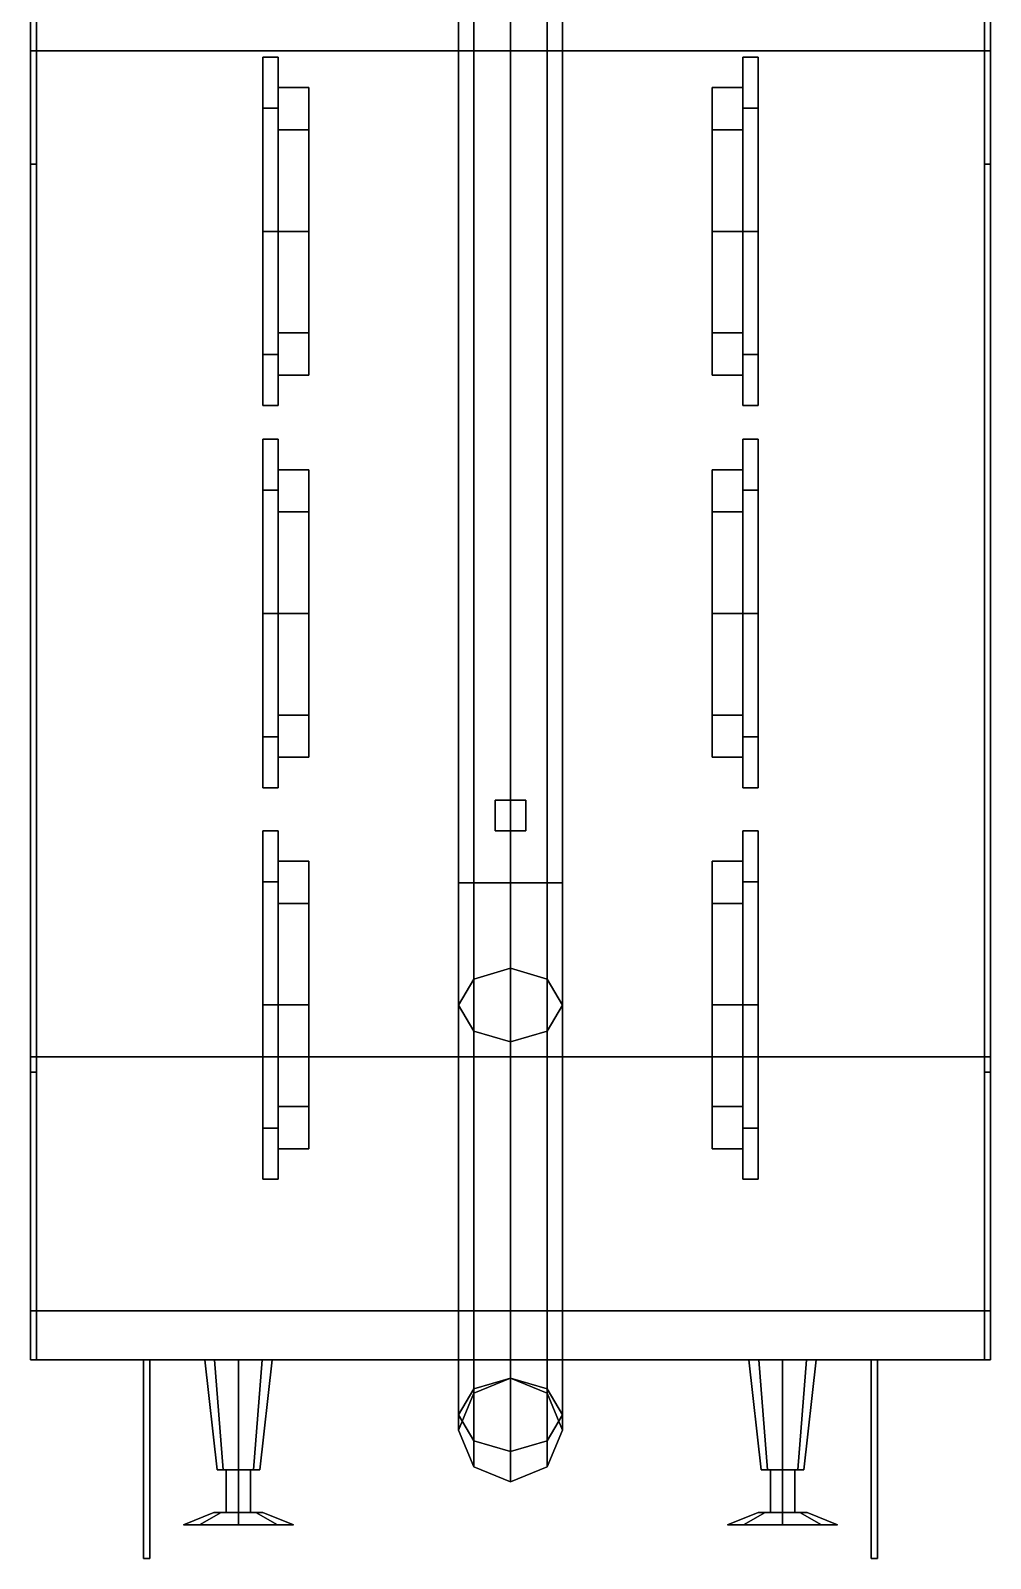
# Model space of a CAD drawing. Extents: x -1.8 to 1.8, y -7.4 to 7.5.
# Drawn here: x -1.57 to 1.57, y -7.38 to -2.383 of the extents above; entities that cross this region are included whole.
import ezdxf

# ---------------------------------------------------------------- set-up
doc = ezdxf.new("R2010")
doc.units = 0
doc.layers.get('0').update_dxf_attribs({"linetype": 'CONTINUOUS'})
doc.layers.add('BUFFER', color=1, linetype='CONTINUOUS')
doc.layers.add('WHEELS', color=2, linetype='CONTINUOUS')

msp = doc.modelspace()

# ---------------------------------------------------------------- linework, layer by layer
for points in [[(-1.57, 6.78, 0.86), (-1.57, -2.45, 0.86), (-1.57, -2.45, 1.08), (-1.57, 6.78, 1.08)], [(1.57, -2.45, 1.08), (1.57, -2.45, 0.86), (1.57, 6.78, 0.86), (1.57, 6.78, 1.08)], [(-0.1202, -5.17, 3.4698), (-0.17, -5.17, 3.59), (-0.17, 6.57, 3.59), (-0.1202, 6.57, 3.4698)], [(-0.17, -5.17, 3.59), (-0.1202, -5.17, 3.7102), (-0.1202, 6.57, 3.7102), (-0.17, 6.57, 3.59)], [(0, -5.17, 3.42), (-0.1202, -5.17, 3.4698), (-0.1202, 6.57, 3.4698), (0, 6.57, 3.42)], [(-0.1202, -5.17, 3.7102), (0, -5.17, 3.76), (0, 6.57, 3.76), (-0.1202, 6.57, 3.7102)], [(0.1202, -5.17, 3.4698), (0, -5.17, 3.42), (0, 6.57, 3.42), (0.1202, 6.57, 3.4698)], [(0, -5.17, 3.76), (0.1202, -5.17, 3.7102), (0.1202, 6.57, 3.7102), (0, 6.57, 3.76)], [(0.17, -5.17, 3.59), (0.1202, -5.17, 3.4698), (0.1202, 6.57, 3.4698), (0.17, 6.57, 3.59)], [(0.1202, -5.17, 3.7102), (0.17, -5.17, 3.59), (0.17, 6.57, 3.59), (0.1202, 6.57, 3.7102)], [(-1.55, 4.37, -0.08), (-1.55, -2.45, -0.08), (-1.57, -2.45, -0.08), (-1.57, 4.37, -0.08)], [(-1.57, 4.37, -0.08), (-1.57, -2.45, -0.08), (-1.57, -2.45, 0.86), (-1.57, 4.37, 0.86)], [(-1.55, -2.45, 0.86), (-1.55, -2.45, -0.08), (-1.55, 4.37, -0.08), (-1.55, 4.37, 0.86)], [(1.55, 4.37, -0.08), (1.55, -2.45, -0.08), (1.55, -2.45, 0.86), (1.55, 4.37, 0.86)], [(1.57, 4.37, -0.08), (1.57, -2.45, -0.08), (1.55, -2.45, -0.08), (1.55, 4.37, -0.08)], [(1.57, -2.45, 0.86), (1.57, -2.45, -0.08), (1.57, 4.37, -0.08), (1.57, 4.37, 0.86)], [(-1.57, 0.16, 1.08), (-1.57, -2.45, 1.08), (-1.57, -2.45, 3.06), (-1.57, 0.16, 3.06)], [(1.57, -2.45, 3.06), (1.57, -2.45, 1.08), (1.57, 0.16, 1.08), (1.57, 0.16, 3.06)], [(-1.57, -2.35, 3.06), (-1.57, -2.45, 3.06), (1.57, -2.45, 3.06), (1.57, -2.35, 3.06)], [(-1.57, -2.45, 0.89), (-1.57, -6.73, 0.89), (1.57, -6.73, 0.89), (1.57, -2.45, 0.89)], [(-1.57, -2.45, 0.67), (-1.57, -6.73, 0.67), (-1.57, -6.73, 0.89), (-1.57, -2.45, 0.89)], [(-1.57, -2.45, 2.99), (-1.57, -5.74, 2.99), (1.57, -5.74, 2.99), (1.57, -2.45, 2.99)], [(-1.57, -2.45, 0.89), (-1.57, -5.74, 0.89), (-1.57, -5.74, 2.99), (-1.57, -2.45, 2.99)], [(1.57, -2.45, 0.89), (1.57, -5.74, 0.89), (-1.57, -5.74, 0.89), (-1.57, -2.45, 0.89)], [(-1.57, -2.45, 0.86), (-1.57, -2.45, -0.08), (-1.55, -2.45, -0.08), (-1.55, -2.45, 0.86)], [(-1.57, -2.45, 3.06), (-1.57, -2.45, 2.99), (1.57, -2.45, 2.99), (1.57, -2.45, 3.06)], [(-1.55, -2.45, 0.67), (-1.55, -2.82, 0.04), (-1.57, -2.82, 0.04), (-1.57, -2.45, 0.67)], [(-1.57, -2.82, 0.04), (-1.57, -5.79, 0.04), (-1.57, -6.73, 0.67), (-1.57, -2.45, 0.67)], [(-1.55, -6.73, 0.67), (-1.55, -5.79, 0.04), (-1.55, -2.82, 0.04), (-1.55, -2.45, 0.67)], [(1.57, -2.45, 0.67), (1.57, -2.82, 0.04), (1.55, -2.82, 0.04), (1.55, -2.45, 0.67)], [(1.55, -2.82, 0.04), (1.55, -5.79, 0.04), (1.55, -6.73, 0.67), (1.55, -2.45, 0.67)], [(1.55, -2.45, 0.86), (1.55, -2.45, -0.08), (1.57, -2.45, -0.08), (1.57, -2.45, 0.86)], [(1.57, -6.73, 0.89), (1.57, -6.73, 0.67), (1.57, -2.45, 0.67), (1.57, -2.45, 0.89)], [(1.57, -5.74, 2.99), (1.57, -5.74, 0.89), (1.57, -2.45, 0.89), (1.57, -2.45, 2.99)], [(1.57, -6.73, 0.67), (1.57, -5.79, 0.04), (1.57, -2.82, 0.04), (1.57, -2.45, 0.67)], [(-1.55, -2.82, 0.04), (-1.55, -5.79, 0.04), (-1.57, -5.79, 0.04), (-1.57, -2.82, 0.04)], [(1.57, -2.82, 0.04), (1.57, -5.79, 0.04), (1.55, -5.79, 0.04), (1.55, -2.82, 0.04)], [(0.05, -4.9, 3.45), (0.05, -4.9, 2.99), (-0.05, -4.9, 2.99), (-0.05, -4.9, 3.45)], [(-0.05, -4.9, 2.99), (-0.05, -5, 2.99), (-0.05, -5, 3.45), (-0.05, -4.9, 3.45)], [(0.05, -5, 3.45), (0.05, -5, 2.99), (0.05, -4.9, 2.99), (0.05, -4.9, 3.45)], [(-0.05, -5, 3.45), (-0.05, -5, 2.99), (0.05, -5, 2.99), (0.05, -5, 3.45)], [(-0.1202, -5.4852, 3.3152), (-0.17, -5.5702, 3.4002), (-0.17, -5.17, 3.59), (-0.1202, -5.17, 3.4698)], [(-0.17, -5.5702, 3.4002), (-0.1202, -5.6552, 3.4852), (-0.1202, -5.17, 3.7102), (-0.17, -5.17, 3.59)], [(0, -5.45, 3.28), (-0.1202, -5.4852, 3.3152), (-0.1202, -5.17, 3.4698), (0, -5.17, 3.42)], [(-0.1202, -5.6552, 3.4852), (0, -5.6904, 3.5204), (0, -5.17, 3.76), (-0.1202, -5.17, 3.7102)], [(0.1202, -5.4852, 3.3152), (0, -5.45, 3.28), (0, -5.17, 3.42), (0.1202, -5.17, 3.4698)], [(0, -5.6904, 3.5204), (0.1202, -5.6552, 3.4852), (0.1202, -5.17, 3.7102), (0, -5.17, 3.76)], [(0.17, -5.5702, 3.4002), (0.1202, -5.4852, 3.3152), (0.1202, -5.17, 3.4698), (0.17, -5.17, 3.59)], [(0.1202, -5.6552, 3.4852), (0.17, -5.5702, 3.4002), (0.17, -5.17, 3.59), (0.1202, -5.17, 3.7102)], [(-0.1202, -6.8252, 1.8552), (-0.17, -6.9102, 1.9402), (-0.17, -5.5702, 3.4002), (-0.1202, -5.4852, 3.3152)], [(0, -6.79, 1.82), (-0.1202, -6.8252, 1.8552), (-0.1202, -5.4852, 3.3152), (0, -5.45, 3.28)], [(0.1202, -6.8252, 1.8552), (0, -6.79, 1.82), (0, -5.45, 3.28), (0.1202, -5.4852, 3.3152)], [(0.17, -6.9102, 1.9402), (0.1202, -6.8252, 1.8552), (0.1202, -5.4852, 3.3152), (0.17, -5.5702, 3.4002)], [(-0.17, -6.9102, 1.9402), (-0.1202, -6.9952, 2.0252), (-0.1202, -5.6552, 3.4852), (-0.17, -5.5702, 3.4002)], [(0.1202, -6.9952, 2.0252), (0.17, -6.9102, 1.9402), (0.17, -5.5702, 3.4002), (0.1202, -5.6552, 3.4852)], [(-0.1202, -6.9952, 2.0252), (0, -7.0304, 2.0604), (0, -5.6904, 3.5204), (-0.1202, -5.6552, 3.4852)], [(0, -7.0304, 2.0604), (0.1202, -6.9952, 2.0252), (0.1202, -5.6552, 3.4852), (0, -5.6904, 3.5204)], [(-1.57, -5.74, 2.99), (-1.57, -5.74, 2.01), (1.57, -5.74, 2.01), (1.57, -5.74, 2.99)], [(-1.57, -5.74, 2.01), (-1.57, -6.57, 2.01), (1.57, -6.57, 2.01), (1.57, -5.74, 2.01)], [(-1.57, -5.74, 0.89), (-1.57, -6.57, 0.89), (-1.57, -6.57, 2.01), (-1.57, -5.74, 2.01)], [(1.57, -5.74, 0.89), (1.57, -6.57, 0.89), (-1.57, -6.57, 0.89), (-1.57, -5.74, 0.89)], [(1.57, -6.57, 2.01), (1.57, -6.57, 0.89), (1.57, -5.74, 0.89), (1.57, -5.74, 2.01)], [(-1.57, -6.73, 0.67), (-1.57, -5.79, 0.04), (-1.55, -5.79, 0.04), (-1.55, -6.73, 0.67)], [(1.55, -6.73, 0.67), (1.55, -5.79, 0.04), (1.57, -5.79, 0.04), (1.57, -6.73, 0.67)], [(-1.57, -6.57, 2.01), (-1.57, -6.57, 0.89), (1.57, -6.57, 0.89), (1.57, -6.57, 2.01)], [(-1.57, -6.73, 0.89), (-1.57, -6.73, 0.67), (1.57, -6.73, 0.67), (1.57, -6.73, 0.89)], [(-1.2, -6.73, 0.92), (-1.2, -7.38, 0.92), (-1.18, -7.38, 0.92), (-1.18, -6.73, 0.92)], [(-1.18, -6.73, -0.09), (-1.18, -7.38, -0.09), (-1.2, -7.38, -0.09), (-1.2, -6.73, -0.09)], [(-1.18, -6.73, 0.92), (-1.18, -6.73, -0.09), (-1.2, -6.73, -0.09), (-1.2, -6.73, 0.92)], [(-1.2, -6.73, -0.09), (-1.2, -7.38, -0.09), (-1.2, -7.38, 0.92), (-1.2, -6.73, 0.92)], [(-1.18, -7.38, 0.92), (-1.18, -7.38, -0.09), (-1.18, -6.73, -0.09), (-1.18, -6.73, 0.92)], [(1.18, -6.73, -0.09), (1.18, -7.38, -0.09), (1.18, -7.38, 0.92), (1.18, -6.73, 0.92)], [(1.2, -6.73, 0.92), (1.2, -6.73, -0.09), (1.18, -6.73, -0.09), (1.18, -6.73, 0.92)], [(1.2, -6.73, -0.09), (1.2, -7.38, -0.09), (1.18, -7.38, -0.09), (1.18, -6.73, -0.09)], [(1.18, -6.73, 0.92), (1.18, -7.38, 0.92), (1.2, -7.38, 0.92), (1.2, -6.73, 0.92)], [(1.2, -7.38, 0.92), (1.2, -7.38, -0.09), (1.2, -6.73, -0.09), (1.2, -6.73, 0.92)], [(0, -6.79, 0.84), (-0.1202, -6.8398, 0.84), (-0.1202, -6.8398, 1.77), (0, -6.79, 1.77)], [(0, -6.79, 1.77), (-0.1202, -6.8398, 1.77), (-0.1202, -6.8252, 1.8552), (0, -6.79, 1.82)], [(0.1202, -6.8398, 0.84), (0, -6.79, 0.84), (0, -6.79, 1.77), (0.1202, -6.8398, 1.77)], [(0.1202, -6.8398, 1.77), (0, -6.79, 1.77), (0, -6.79, 1.82), (0.1202, -6.8252, 1.8552)], [(-0.1202, -6.8398, 1.77), (-0.17, -6.96, 1.77), (-0.17, -6.9102, 1.9402), (-0.1202, -6.8252, 1.8552)], [(-0.1202, -6.8398, 0.84), (-0.17, -6.96, 0.84), (-0.17, -6.96, 1.77), (-0.1202, -6.8398, 1.77)], [(0.17, -6.96, 1.77), (0.1202, -6.8398, 1.77), (0.1202, -6.8252, 1.8552), (0.17, -6.9102, 1.9402)], [(0.17, -6.96, 0.84), (0.1202, -6.8398, 0.84), (0.1202, -6.8398, 1.77), (0.17, -6.96, 1.77)], [(-0.17, -6.96, 1.77), (-0.1202, -7.0802, 1.77), (-0.1202, -6.9952, 2.0252), (-0.17, -6.9102, 1.9402)], [(0.1202, -7.0802, 1.77), (0.17, -6.96, 1.77), (0.17, -6.9102, 1.9402), (0.1202, -6.9952, 2.0252)], [(-0.17, -6.96, 0.84), (-0.1202, -7.0802, 0.84), (-0.1202, -7.0802, 1.77), (-0.17, -6.96, 1.77)], [(-0.1202, -7.0802, 1.77), (0, -7.13, 1.77), (0, -7.0304, 2.0604), (-0.1202, -6.9952, 2.0252)], [(0, -7.13, 1.77), (0.1202, -7.0802, 1.77), (0.1202, -6.9952, 2.0252), (0, -7.0304, 2.0604)], [(0.1202, -7.0802, 0.84), (0.17, -6.96, 0.84), (0.17, -6.96, 1.77), (0.1202, -7.0802, 1.77)], [(-0.1202, -7.0802, 0.84), (0, -7.13, 0.84), (0, -7.13, 1.77), (-0.1202, -7.0802, 1.77)], [(0, -7.13, 0.84), (0.1202, -7.0802, 0.84), (0.1202, -7.0802, 1.77), (0, -7.13, 1.77)], [(-1.2, -7.38, 0.92), (-1.2, -7.38, -0.09), (-1.18, -7.38, -0.09), (-1.18, -7.38, 0.92)], [(1.18, -7.38, 0.92), (1.18, -7.38, -0.09), (1.2, -7.38, -0.09), (1.2, -7.38, 0.92)]]:
    msp.add_3dface(points)
at = {"layer": 'BUFFER'}
for points in [[(-1, -6.73, 0.78), (-0.9678, -6.73, 0.7022), (-0.9395, -7.09, 0.7305), (-0.96, -7.09, 0.78)], [(-0.9678, -6.73, 0.8578), (-1, -6.73, 0.78), (-0.96, -7.09, 0.78), (-0.9395, -7.09, 0.8295)], [(-0.9678, -6.73, 0.7022), (-0.89, -6.73, 0.67), (-0.89, -7.09, 0.71), (-0.9395, -7.09, 0.7305)], [(-0.89, -6.73, 0.89), (-0.9678, -6.73, 0.8578), (-0.9395, -7.09, 0.8295), (-0.89, -7.09, 0.85)], [(-0.89, -6.73, 0.67), (-0.8122, -6.73, 0.7022), (-0.8405, -7.09, 0.7305), (-0.89, -7.09, 0.71)], [(-0.8122, -6.73, 0.8578), (-0.89, -6.73, 0.89), (-0.89, -7.09, 0.85), (-0.8405, -7.09, 0.8295)], [(-0.8122, -6.73, 0.7022), (-0.78, -6.73, 0.78), (-0.82, -7.09, 0.78), (-0.8405, -7.09, 0.7305)], [(-0.78, -6.73, 0.78), (-0.8122, -6.73, 0.8578), (-0.8405, -7.09, 0.8295), (-0.82, -7.09, 0.78)], [(0.78, -6.73, 0.78), (0.8122, -6.73, 0.7022), (0.8405, -7.09, 0.7305), (0.82, -7.09, 0.78)], [(0.8122, -6.73, 0.8578), (0.78, -6.73, 0.78), (0.82, -7.09, 0.78), (0.8405, -7.09, 0.8295)], [(0.8122, -6.73, 0.7022), (0.89, -6.73, 0.67), (0.89, -7.09, 0.71), (0.8405, -7.09, 0.7305)], [(0.89, -6.73, 0.89), (0.8122, -6.73, 0.8578), (0.8405, -7.09, 0.8295), (0.89, -7.09, 0.85)], [(0.89, -6.73, 0.67), (0.9678, -6.73, 0.7022), (0.9395, -7.09, 0.7305), (0.89, -7.09, 0.71)], [(0.9678, -6.73, 0.8578), (0.89, -6.73, 0.89), (0.89, -7.09, 0.85), (0.9395, -7.09, 0.8295)], [(0.9678, -6.73, 0.7022), (1, -6.73, 0.78), (0.96, -7.09, 0.78), (0.9395, -7.09, 0.7305)], [(1, -6.73, 0.78), (0.9678, -6.73, 0.8578), (0.9395, -7.09, 0.8295), (0.96, -7.09, 0.78)], [(-0.89, -7.09, 0.71), (-0.9395, -7.09, 0.8295), (-0.96, -7.09, 0.78), (-0.9395, -7.09, 0.7305)], [(-0.8405, -7.09, 0.7305), (-0.89, -7.09, 0.85), (-0.9395, -7.09, 0.8295), (-0.89, -7.09, 0.71)], [(-0.93, -7.23, 0.78), (-0.89, -7.23, 0.82), (-0.89, -7.09, 0.82), (-0.93, -7.09, 0.78)], [(-0.89, -7.23, 0.74), (-0.93, -7.23, 0.78), (-0.93, -7.09, 0.78), (-0.89, -7.09, 0.74)], [(-0.89, -7.23, 0.82), (-0.85, -7.23, 0.78), (-0.85, -7.09, 0.78), (-0.89, -7.09, 0.82)], [(-0.85, -7.23, 0.78), (-0.89, -7.23, 0.74), (-0.89, -7.09, 0.74), (-0.85, -7.09, 0.78)], [(-0.82, -7.09, 0.78), (-0.8405, -7.09, 0.8295), (-0.89, -7.09, 0.85), (-0.8405, -7.09, 0.7305)], [(0.89, -7.09, 0.71), (0.8405, -7.09, 0.8295), (0.82, -7.09, 0.78), (0.8405, -7.09, 0.7305)], [(0.9395, -7.09, 0.7305), (0.89, -7.09, 0.85), (0.8405, -7.09, 0.8295), (0.89, -7.09, 0.71)], [(0.89, -7.23, 0.74), (0.85, -7.23, 0.78), (0.85, -7.09, 0.78), (0.89, -7.09, 0.74)], [(0.85, -7.23, 0.78), (0.89, -7.23, 0.82), (0.89, -7.09, 0.82), (0.85, -7.09, 0.78)], [(0.96, -7.09, 0.78), (0.9395, -7.09, 0.8295), (0.89, -7.09, 0.85), (0.9395, -7.09, 0.7305)], [(0.93, -7.23, 0.78), (0.89, -7.23, 0.74), (0.89, -7.09, 0.74), (0.93, -7.09, 0.78)], [(0.89, -7.23, 0.82), (0.93, -7.23, 0.78), (0.93, -7.09, 0.78), (0.89, -7.09, 0.82)], [(-0.9466, -7.23, 0.8366), (-0.97, -7.23, 0.78), (-1.07, -7.27, 0.78), (-1.0173, -7.27, 0.9073)], [(-0.97, -7.23, 0.78), (-0.9466, -7.23, 0.7234), (-1.0173, -7.27, 0.6527), (-1.07, -7.27, 0.78)], [(-0.89, -7.23, 0.86), (-0.9466, -7.23, 0.8366), (-1.0173, -7.27, 0.9073), (-0.89, -7.27, 0.96)], [(-0.9466, -7.23, 0.7234), (-0.89, -7.23, 0.7), (-0.89, -7.27, 0.6), (-1.0173, -7.27, 0.6527)], [(-0.97, -7.23, 0.78), (-0.9466, -7.23, 0.8366), (-0.89, -7.23, 0.86), (-0.9466, -7.23, 0.7234)], [(-0.9466, -7.23, 0.7234), (-0.89, -7.23, 0.86), (-0.8334, -7.23, 0.8366), (-0.89, -7.23, 0.7)], [(-0.8334, -7.23, 0.8366), (-0.89, -7.23, 0.86), (-0.89, -7.27, 0.96), (-0.7627, -7.27, 0.9073)], [(-0.89, -7.23, 0.7), (-0.8334, -7.23, 0.7234), (-0.7627, -7.27, 0.6527), (-0.89, -7.27, 0.6)], [(-0.89, -7.23, 0.7), (-0.8334, -7.23, 0.8366), (-0.81, -7.23, 0.78), (-0.8334, -7.23, 0.7234)], [(-0.81, -7.23, 0.78), (-0.8334, -7.23, 0.8366), (-0.7627, -7.27, 0.9073), (-0.71, -7.27, 0.78)], [(-0.8334, -7.23, 0.7234), (-0.81, -7.23, 0.78), (-0.71, -7.27, 0.78), (-0.7627, -7.27, 0.6527)], [(0.8334, -7.23, 0.8366), (0.81, -7.23, 0.78), (0.71, -7.27, 0.78), (0.7627, -7.27, 0.9073)], [(0.81, -7.23, 0.78), (0.8334, -7.23, 0.7234), (0.7627, -7.27, 0.6527), (0.71, -7.27, 0.78)], [(0.89, -7.23, 0.86), (0.8334, -7.23, 0.8366), (0.7627, -7.27, 0.9073), (0.89, -7.27, 0.96)], [(0.8334, -7.23, 0.7234), (0.89, -7.23, 0.7), (0.89, -7.27, 0.6), (0.7627, -7.27, 0.6527)], [(0.81, -7.23, 0.78), (0.8334, -7.23, 0.8366), (0.89, -7.23, 0.86), (0.8334, -7.23, 0.7234)], [(0.8334, -7.23, 0.7234), (0.89, -7.23, 0.86), (0.9466, -7.23, 0.8366), (0.89, -7.23, 0.7)], [(0.9466, -7.23, 0.8366), (0.89, -7.23, 0.86), (0.89, -7.27, 0.96), (1.0173, -7.27, 0.9073)], [(0.89, -7.23, 0.7), (0.9466, -7.23, 0.7234), (1.0173, -7.27, 0.6527), (0.89, -7.27, 0.6)], [(0.89, -7.23, 0.7), (0.9466, -7.23, 0.8366), (0.97, -7.23, 0.78), (0.9466, -7.23, 0.7234)], [(0.97, -7.23, 0.78), (0.9466, -7.23, 0.8366), (1.0173, -7.27, 0.9073), (1.07, -7.27, 0.78)], [(0.9466, -7.23, 0.7234), (0.97, -7.23, 0.78), (1.07, -7.27, 0.78), (1.0173, -7.27, 0.6527)], [(-1.0173, -7.27, 0.9073), (-1.07, -7.27, 0.78), (-1.0173, -7.27, 0.6527), (-0.89, -7.27, 0.96)], [(-0.89, -7.27, 0.96), (-1.0173, -7.27, 0.6527), (-0.89, -7.27, 0.6), (-0.7627, -7.27, 0.9073)], [(-0.7627, -7.27, 0.9073), (-0.89, -7.27, 0.6), (-0.7627, -7.27, 0.6527), (-0.71, -7.27, 0.78)], [(0.7627, -7.27, 0.9073), (0.71, -7.27, 0.78), (0.7627, -7.27, 0.6527), (0.89, -7.27, 0.96)], [(0.89, -7.27, 0.96), (0.7627, -7.27, 0.6527), (0.89, -7.27, 0.6), (1.0173, -7.27, 0.9073)], [(1.0173, -7.27, 0.9073), (0.89, -7.27, 0.6), (1.0173, -7.27, 0.6527), (1.07, -7.27, 0.78)]]:
    msp.add_3dface(points, dxfattribs=at)
at = {"layer": 'WHEELS'}
for points in [[(-0.81, -3.4431, -0.1831), (-0.81, -2.47, 0.22), (-0.81, -2.6369, -0.1831), (-0.81, -3.04, -0.35)], [(-0.81, -3.61, 0.22), (-0.81, -2.6369, 0.6231), (-0.81, -2.47, 0.22), (-0.81, -3.4431, -0.1831)], [(-0.76, -2.47, 0.22), (-0.76, -2.6369, -0.1831), (-0.81, -2.6369, -0.1831), (-0.81, -2.47, 0.22)], [(-0.76, -2.6369, 0.6231), (-0.76, -2.47, 0.22), (-0.81, -2.47, 0.22), (-0.81, -2.6369, 0.6231)], [(-0.76, -2.7077, 0.5523), (-0.76, -2.57, 0.22), (-0.76, -2.47, 0.22), (-0.76, -2.6369, 0.6231)], [(-0.76, -2.57, 0.22), (-0.76, -2.7077, -0.1123), (-0.76, -2.6369, -0.1831), (-0.76, -2.47, 0.22)], [(0.76, -2.57, 0.22), (0.76, -2.7077, 0.5523), (0.76, -2.6369, 0.6231), (0.76, -2.47, 0.22)], [(0.76, -2.7077, -0.1123), (0.76, -2.57, 0.22), (0.76, -2.47, 0.22), (0.76, -2.6369, -0.1831)], [(0.76, -2.6369, -0.1831), (0.76, -2.47, 0.22), (0.81, -2.47, 0.22), (0.81, -2.6369, -0.1831)], [(0.76, -2.47, 0.22), (0.76, -2.6369, 0.6231), (0.81, -2.6369, 0.6231), (0.81, -2.47, 0.22)], [(0.81, -2.6369, 0.6231), (0.81, -3.04, 0.79), (0.81, -3.4431, 0.6231), (0.81, -2.47, 0.22)], [(0.81, -2.47, 0.22), (0.81, -3.4431, 0.6231), (0.81, -3.61, 0.22), (0.81, -2.6369, -0.1831)], [(-0.66, -2.7077, 0.5523), (-0.66, -2.57, 0.22), (-0.76, -2.57, 0.22), (-0.76, -2.7077, 0.5523)], [(-0.66, -2.57, 0.22), (-0.66, -2.7077, -0.1123), (-0.76, -2.7077, -0.1123), (-0.76, -2.57, 0.22)], [(-0.66, -2.7077, 0.5523), (-0.66, -3.51, 0.22), (-0.66, -3.3723, -0.1123), (-0.66, -2.57, 0.22)], [(-0.66, -2.57, 0.22), (-0.66, -3.3723, -0.1123), (-0.66, -3.04, -0.25), (-0.66, -2.7077, -0.1123)], [(0.66, -2.57, 0.22), (0.66, -2.7077, 0.5523), (0.76, -2.7077, 0.5523), (0.76, -2.57, 0.22)], [(0.66, -3.04, 0.69), (0.66, -2.7077, 0.5523), (0.66, -2.57, 0.22), (0.66, -3.3723, 0.5523)], [(0.66, -3.3723, 0.5523), (0.66, -2.57, 0.22), (0.66, -2.7077, -0.1123), (0.66, -3.51, 0.22)], [(0.66, -2.7077, -0.1123), (0.66, -2.57, 0.22), (0.76, -2.57, 0.22), (0.76, -2.7077, -0.1123)], [(-0.76, -2.6369, -0.1831), (-0.76, -3.04, -0.35), (-0.81, -3.04, -0.35), (-0.81, -2.6369, -0.1831)], [(-0.81, -3.4431, 0.6231), (-0.81, -3.04, 0.79), (-0.81, -2.6369, 0.6231), (-0.81, -3.61, 0.22)], [(-0.76, -3.04, 0.79), (-0.76, -2.6369, 0.6231), (-0.81, -2.6369, 0.6231), (-0.81, -3.04, 0.79)], [(-0.76, -2.7077, -0.1123), (-0.76, -3.04, -0.25), (-0.76, -3.04, -0.35), (-0.76, -2.6369, -0.1831)], [(-0.76, -3.04, 0.69), (-0.76, -2.7077, 0.5523), (-0.76, -2.6369, 0.6231), (-0.76, -3.04, 0.79)], [(0.76, -3.04, -0.25), (0.76, -2.7077, -0.1123), (0.76, -2.6369, -0.1831), (0.76, -3.04, -0.35)], [(0.76, -3.04, -0.35), (0.76, -2.6369, -0.1831), (0.81, -2.6369, -0.1831), (0.81, -3.04, -0.35)], [(0.76, -2.6369, 0.6231), (0.76, -3.04, 0.79), (0.81, -3.04, 0.79), (0.81, -2.6369, 0.6231)], [(0.76, -2.7077, 0.5523), (0.76, -3.04, 0.69), (0.76, -3.04, 0.79), (0.76, -2.6369, 0.6231)], [(0.81, -2.6369, -0.1831), (0.81, -3.61, 0.22), (0.81, -3.4431, -0.1831), (0.81, -3.04, -0.35)], [(-0.66, -2.7077, -0.1123), (-0.66, -3.04, -0.25), (-0.76, -3.04, -0.25), (-0.76, -2.7077, -0.1123)], [(-0.66, -3.04, 0.69), (-0.66, -2.7077, 0.5523), (-0.76, -2.7077, 0.5523), (-0.76, -3.04, 0.69)], [(-0.66, -3.04, 0.69), (-0.66, -3.3723, 0.5523), (-0.66, -3.51, 0.22), (-0.66, -2.7077, 0.5523)], [(0.66, -3.51, 0.22), (0.66, -2.7077, -0.1123), (0.66, -3.04, -0.25), (0.66, -3.3723, -0.1123)], [(0.66, -3.04, -0.25), (0.66, -2.7077, -0.1123), (0.76, -2.7077, -0.1123), (0.76, -3.04, -0.25)], [(0.66, -2.7077, 0.5523), (0.66, -3.04, 0.69), (0.76, -3.04, 0.69), (0.76, -2.7077, 0.5523)], [(-0.76, -3.04, -0.35), (-0.76, -3.4431, -0.1831), (-0.81, -3.4431, -0.1831), (-0.81, -3.04, -0.35)], [(-0.76, -3.4431, 0.6231), (-0.76, -3.04, 0.79), (-0.81, -3.04, 0.79), (-0.81, -3.4431, 0.6231)], [(-0.76, -3.04, -0.25), (-0.76, -3.3723, -0.1123), (-0.76, -3.4431, -0.1831), (-0.76, -3.04, -0.35)], [(-0.66, -3.04, -0.25), (-0.66, -3.3723, -0.1123), (-0.76, -3.3723, -0.1123), (-0.76, -3.04, -0.25)], [(-0.66, -3.3723, 0.5523), (-0.66, -3.04, 0.69), (-0.76, -3.04, 0.69), (-0.76, -3.3723, 0.5523)], [(-0.76, -3.3723, 0.5523), (-0.76, -3.04, 0.69), (-0.76, -3.04, 0.79), (-0.76, -3.4431, 0.6231)], [(0.66, -3.3723, -0.1123), (0.66, -3.04, -0.25), (0.76, -3.04, -0.25), (0.76, -3.3723, -0.1123)], [(0.66, -3.04, 0.69), (0.66, -3.3723, 0.5523), (0.76, -3.3723, 0.5523), (0.76, -3.04, 0.69)], [(0.76, -3.3723, -0.1123), (0.76, -3.04, -0.25), (0.76, -3.04, -0.35), (0.76, -3.4431, -0.1831)], [(0.76, -3.4431, -0.1831), (0.76, -3.04, -0.35), (0.81, -3.04, -0.35), (0.81, -3.4431, -0.1831)], [(0.76, -3.04, 0.79), (0.76, -3.4431, 0.6231), (0.81, -3.4431, 0.6231), (0.81, -3.04, 0.79)], [(0.76, -3.04, 0.69), (0.76, -3.3723, 0.5523), (0.76, -3.4431, 0.6231), (0.76, -3.04, 0.79)], [(-0.66, -3.3723, -0.1123), (-0.66, -3.51, 0.22), (-0.76, -3.51, 0.22), (-0.76, -3.3723, -0.1123)], [(-0.76, -3.3723, -0.1123), (-0.76, -3.51, 0.22), (-0.76, -3.61, 0.22), (-0.76, -3.4431, -0.1831)], [(-0.66, -3.51, 0.22), (-0.66, -3.3723, 0.5523), (-0.76, -3.3723, 0.5523), (-0.76, -3.51, 0.22)], [(-0.76, -3.51, 0.22), (-0.76, -3.3723, 0.5523), (-0.76, -3.4431, 0.6231), (-0.76, -3.61, 0.22)], [(0.66, -3.51, 0.22), (0.66, -3.3723, -0.1123), (0.76, -3.3723, -0.1123), (0.76, -3.51, 0.22)], [(0.66, -3.3723, 0.5523), (0.66, -3.51, 0.22), (0.76, -3.51, 0.22), (0.76, -3.3723, 0.5523)], [(0.76, -3.51, 0.22), (0.76, -3.3723, -0.1123), (0.76, -3.4431, -0.1831), (0.76, -3.61, 0.22)], [(0.76, -3.3723, 0.5523), (0.76, -3.51, 0.22), (0.76, -3.61, 0.22), (0.76, -3.4431, 0.6231)], [(-0.76, -3.4431, -0.1831), (-0.76, -3.61, 0.22), (-0.81, -3.61, 0.22), (-0.81, -3.4431, -0.1831)], [(-0.76, -3.61, 0.22), (-0.76, -3.4431, 0.6231), (-0.81, -3.4431, 0.6231), (-0.81, -3.61, 0.22)], [(0.76, -3.61, 0.22), (0.76, -3.4431, -0.1831), (0.81, -3.4431, -0.1831), (0.81, -3.61, 0.22)], [(0.76, -3.4431, 0.6231), (0.76, -3.61, 0.22), (0.81, -3.61, 0.22), (0.81, -3.4431, 0.6231)], [(-0.81, -4.6931, -0.1831), (-0.81, -3.72, 0.22), (-0.81, -3.8869, -0.1831), (-0.81, -4.29, -0.35)], [(-0.76, -3.8869, 0.6231), (-0.76, -3.72, 0.22), (-0.81, -3.72, 0.22), (-0.81, -3.8869, 0.6231)], [(-0.76, -3.72, 0.22), (-0.76, -3.8869, -0.1831), (-0.81, -3.8869, -0.1831), (-0.81, -3.72, 0.22)], [(-0.81, -4.86, 0.22), (-0.81, -3.8869, 0.6231), (-0.81, -3.72, 0.22), (-0.81, -4.6931, -0.1831)], [(-0.76, -3.82, 0.22), (-0.76, -3.9577, -0.1123), (-0.76, -3.8869, -0.1831), (-0.76, -3.72, 0.22)], [(-0.76, -3.9577, 0.5523), (-0.76, -3.82, 0.22), (-0.76, -3.72, 0.22), (-0.76, -3.8869, 0.6231)], [(0.76, -3.72, 0.22), (0.76, -3.8869, 0.6231), (0.81, -3.8869, 0.6231), (0.81, -3.72, 0.22)], [(0.76, -3.8869, -0.1831), (0.76, -3.72, 0.22), (0.81, -3.72, 0.22), (0.81, -3.8869, -0.1831)], [(0.76, -3.9577, -0.1123), (0.76, -3.82, 0.22), (0.76, -3.72, 0.22), (0.76, -3.8869, -0.1831)], [(0.76, -3.82, 0.22), (0.76, -3.9577, 0.5523), (0.76, -3.8869, 0.6231), (0.76, -3.72, 0.22)], [(0.81, -3.72, 0.22), (0.81, -4.6931, 0.6231), (0.81, -4.86, 0.22), (0.81, -3.8869, -0.1831)], [(0.81, -3.8869, 0.6231), (0.81, -4.29, 0.79), (0.81, -4.6931, 0.6231), (0.81, -3.72, 0.22)], [(-0.66, -3.82, 0.22), (-0.66, -3.9577, -0.1123), (-0.76, -3.9577, -0.1123), (-0.76, -3.82, 0.22)], [(-0.66, -3.9577, 0.5523), (-0.66, -3.82, 0.22), (-0.76, -3.82, 0.22), (-0.76, -3.9577, 0.5523)], [(-0.66, -3.82, 0.22), (-0.66, -4.6223, -0.1123), (-0.66, -4.29, -0.25), (-0.66, -3.9577, -0.1123)], [(-0.66, -3.9577, 0.5523), (-0.66, -4.76, 0.22), (-0.66, -4.6223, -0.1123), (-0.66, -3.82, 0.22)], [(0.66, -3.9577, -0.1123), (0.66, -3.82, 0.22), (0.76, -3.82, 0.22), (0.76, -3.9577, -0.1123)], [(0.66, -4.6223, 0.5523), (0.66, -3.82, 0.22), (0.66, -3.9577, -0.1123), (0.66, -4.76, 0.22)], [(0.66, -4.29, 0.69), (0.66, -3.9577, 0.5523), (0.66, -3.82, 0.22), (0.66, -4.6223, 0.5523)], [(0.66, -3.82, 0.22), (0.66, -3.9577, 0.5523), (0.76, -3.9577, 0.5523), (0.76, -3.82, 0.22)], [(-0.76, -3.8869, -0.1831), (-0.76, -4.29, -0.35), (-0.81, -4.29, -0.35), (-0.81, -3.8869, -0.1831)], [(-0.76, -4.29, 0.79), (-0.76, -3.8869, 0.6231), (-0.81, -3.8869, 0.6231), (-0.81, -4.29, 0.79)], [(-0.81, -4.6931, 0.6231), (-0.81, -4.29, 0.79), (-0.81, -3.8869, 0.6231), (-0.81, -4.86, 0.22)], [(-0.76, -3.9577, -0.1123), (-0.76, -4.29, -0.25), (-0.76, -4.29, -0.35), (-0.76, -3.8869, -0.1831)], [(-0.76, -4.29, 0.69), (-0.76, -3.9577, 0.5523), (-0.76, -3.8869, 0.6231), (-0.76, -4.29, 0.79)], [(0.76, -4.29, -0.35), (0.76, -3.8869, -0.1831), (0.81, -3.8869, -0.1831), (0.81, -4.29, -0.35)], [(0.76, -4.29, -0.25), (0.76, -3.9577, -0.1123), (0.76, -3.8869, -0.1831), (0.76, -4.29, -0.35)], [(0.76, -3.9577, 0.5523), (0.76, -4.29, 0.69), (0.76, -4.29, 0.79), (0.76, -3.8869, 0.6231)], [(0.76, -3.8869, 0.6231), (0.76, -4.29, 0.79), (0.81, -4.29, 0.79), (0.81, -3.8869, 0.6231)], [(0.81, -3.8869, -0.1831), (0.81, -4.86, 0.22), (0.81, -4.6931, -0.1831), (0.81, -4.29, -0.35)], [(-0.66, -4.29, 0.69), (-0.66, -3.9577, 0.5523), (-0.76, -3.9577, 0.5523), (-0.76, -4.29, 0.69)], [(-0.66, -3.9577, -0.1123), (-0.66, -4.29, -0.25), (-0.76, -4.29, -0.25), (-0.76, -3.9577, -0.1123)], [(-0.66, -4.29, 0.69), (-0.66, -4.6223, 0.5523), (-0.66, -4.76, 0.22), (-0.66, -3.9577, 0.5523)], [(0.66, -3.9577, 0.5523), (0.66, -4.29, 0.69), (0.76, -4.29, 0.69), (0.76, -3.9577, 0.5523)], [(0.66, -4.29, -0.25), (0.66, -3.9577, -0.1123), (0.76, -3.9577, -0.1123), (0.76, -4.29, -0.25)], [(0.66, -4.76, 0.22), (0.66, -3.9577, -0.1123), (0.66, -4.29, -0.25), (0.66, -4.6223, -0.1123)], [(-0.76, -4.29, -0.35), (-0.76, -4.6931, -0.1831), (-0.81, -4.6931, -0.1831), (-0.81, -4.29, -0.35)], [(-0.76, -4.6931, 0.6231), (-0.76, -4.29, 0.79), (-0.81, -4.29, 0.79), (-0.81, -4.6931, 0.6231)], [(-0.76, -4.29, -0.25), (-0.76, -4.6223, -0.1123), (-0.76, -4.6931, -0.1831), (-0.76, -4.29, -0.35)], [(-0.76, -4.6223, 0.5523), (-0.76, -4.29, 0.69), (-0.76, -4.29, 0.79), (-0.76, -4.6931, 0.6231)], [(-0.66, -4.6223, 0.5523), (-0.66, -4.29, 0.69), (-0.76, -4.29, 0.69), (-0.76, -4.6223, 0.5523)], [(-0.66, -4.29, -0.25), (-0.66, -4.6223, -0.1123), (-0.76, -4.6223, -0.1123), (-0.76, -4.29, -0.25)], [(0.66, -4.29, 0.69), (0.66, -4.6223, 0.5523), (0.76, -4.6223, 0.5523), (0.76, -4.29, 0.69)], [(0.66, -4.6223, -0.1123), (0.66, -4.29, -0.25), (0.76, -4.29, -0.25), (0.76, -4.6223, -0.1123)], [(0.76, -4.6931, -0.1831), (0.76, -4.29, -0.35), (0.81, -4.29, -0.35), (0.81, -4.6931, -0.1831)], [(0.76, -4.6223, -0.1123), (0.76, -4.29, -0.25), (0.76, -4.29, -0.35), (0.76, -4.6931, -0.1831)], [(0.76, -4.29, 0.69), (0.76, -4.6223, 0.5523), (0.76, -4.6931, 0.6231), (0.76, -4.29, 0.79)], [(0.76, -4.29, 0.79), (0.76, -4.6931, 0.6231), (0.81, -4.6931, 0.6231), (0.81, -4.29, 0.79)], [(-0.76, -4.76, 0.22), (-0.76, -4.6223, 0.5523), (-0.76, -4.6931, 0.6231), (-0.76, -4.86, 0.22)], [(-0.66, -4.76, 0.22), (-0.66, -4.6223, 0.5523), (-0.76, -4.6223, 0.5523), (-0.76, -4.76, 0.22)], [(-0.76, -4.6223, -0.1123), (-0.76, -4.76, 0.22), (-0.76, -4.86, 0.22), (-0.76, -4.6931, -0.1831)], [(-0.66, -4.6223, -0.1123), (-0.66, -4.76, 0.22), (-0.76, -4.76, 0.22), (-0.76, -4.6223, -0.1123)], [(0.66, -4.6223, 0.5523), (0.66, -4.76, 0.22), (0.76, -4.76, 0.22), (0.76, -4.6223, 0.5523)], [(0.66, -4.76, 0.22), (0.66, -4.6223, -0.1123), (0.76, -4.6223, -0.1123), (0.76, -4.76, 0.22)], [(0.76, -4.6223, 0.5523), (0.76, -4.76, 0.22), (0.76, -4.86, 0.22), (0.76, -4.6931, 0.6231)], [(0.76, -4.76, 0.22), (0.76, -4.6223, -0.1123), (0.76, -4.6931, -0.1831), (0.76, -4.86, 0.22)], [(-0.76, -4.86, 0.22), (-0.76, -4.6931, 0.6231), (-0.81, -4.6931, 0.6231), (-0.81, -4.86, 0.22)], [(-0.76, -4.6931, -0.1831), (-0.76, -4.86, 0.22), (-0.81, -4.86, 0.22), (-0.81, -4.6931, -0.1831)], [(0.76, -4.6931, 0.6231), (0.76, -4.86, 0.22), (0.81, -4.86, 0.22), (0.81, -4.6931, 0.6231)], [(0.76, -4.86, 0.22), (0.76, -4.6931, -0.1831), (0.81, -4.6931, -0.1831), (0.81, -4.86, 0.22)], [(-0.81, -5.9731, -0.1831), (-0.81, -5, 0.22), (-0.81, -5.1669, -0.1831), (-0.81, -5.57, -0.35)], [(-0.81, -6.14, 0.22), (-0.81, -5.1669, 0.6231), (-0.81, -5, 0.22), (-0.81, -5.9731, -0.1831)], [(-0.76, -5, 0.22), (-0.76, -5.1669, -0.1831), (-0.81, -5.1669, -0.1831), (-0.81, -5, 0.22)], [(-0.76, -5.1669, 0.6231), (-0.76, -5, 0.22), (-0.81, -5, 0.22), (-0.81, -5.1669, 0.6231)], [(-0.76, -5.2377, 0.5523), (-0.76, -5.1, 0.22), (-0.76, -5, 0.22), (-0.76, -5.1669, 0.6231)], [(-0.76, -5.1, 0.22), (-0.76, -5.2377, -0.1123), (-0.76, -5.1669, -0.1831), (-0.76, -5, 0.22)], [(0.76, -5.2377, -0.1123), (0.76, -5.1, 0.22), (0.76, -5, 0.22), (0.76, -5.1669, -0.1831)], [(0.76, -5.1669, -0.1831), (0.76, -5, 0.22), (0.81, -5, 0.22), (0.81, -5.1669, -0.1831)], [(0.76, -5, 0.22), (0.76, -5.1669, 0.6231), (0.81, -5.1669, 0.6231), (0.81, -5, 0.22)], [(0.76, -5.1, 0.22), (0.76, -5.2377, 0.5523), (0.76, -5.1669, 0.6231), (0.76, -5, 0.22)], [(0.81, -5.1669, 0.6231), (0.81, -5.57, 0.79), (0.81, -5.9731, 0.6231), (0.81, -5, 0.22)], [(0.81, -5, 0.22), (0.81, -5.9731, 0.6231), (0.81, -6.14, 0.22), (0.81, -5.1669, -0.1831)], [(-0.66, -5.1, 0.22), (-0.66, -5.2377, -0.1123), (-0.76, -5.2377, -0.1123), (-0.76, -5.1, 0.22)], [(-0.66, -5.2377, 0.5523), (-0.66, -5.1, 0.22), (-0.76, -5.1, 0.22), (-0.76, -5.2377, 0.5523)], [(-0.66, -5.2377, 0.5523), (-0.66, -6.04, 0.22), (-0.66, -5.9023, -0.1123), (-0.66, -5.1, 0.22)], [(-0.66, -5.1, 0.22), (-0.66, -5.9023, -0.1123), (-0.66, -5.57, -0.25), (-0.66, -5.2377, -0.1123)], [(0.66, -5.57, 0.69), (0.66, -5.2377, 0.5523), (0.66, -5.1, 0.22), (0.66, -5.9023, 0.5523)], [(0.66, -5.9023, 0.5523), (0.66, -5.1, 0.22), (0.66, -5.2377, -0.1123), (0.66, -6.04, 0.22)], [(0.66, -5.2377, -0.1123), (0.66, -5.1, 0.22), (0.76, -5.1, 0.22), (0.76, -5.2377, -0.1123)], [(0.66, -5.1, 0.22), (0.66, -5.2377, 0.5523), (0.76, -5.2377, 0.5523), (0.76, -5.1, 0.22)], [(-0.76, -5.1669, -0.1831), (-0.76, -5.57, -0.35), (-0.81, -5.57, -0.35), (-0.81, -5.1669, -0.1831)], [(-0.81, -5.9731, 0.6231), (-0.81, -5.57, 0.79), (-0.81, -5.1669, 0.6231), (-0.81, -6.14, 0.22)], [(-0.76, -5.57, 0.79), (-0.76, -5.1669, 0.6231), (-0.81, -5.1669, 0.6231), (-0.81, -5.57, 0.79)], [(-0.76, -5.2377, -0.1123), (-0.76, -5.57, -0.25), (-0.76, -5.57, -0.35), (-0.76, -5.1669, -0.1831)], [(-0.76, -5.57, 0.69), (-0.76, -5.2377, 0.5523), (-0.76, -5.1669, 0.6231), (-0.76, -5.57, 0.79)], [(0.76, -5.57, -0.25), (0.76, -5.2377, -0.1123), (0.76, -5.1669, -0.1831), (0.76, -5.57, -0.35)], [(0.76, -5.57, -0.35), (0.76, -5.1669, -0.1831), (0.81, -5.1669, -0.1831), (0.81, -5.57, -0.35)], [(0.76, -5.1669, 0.6231), (0.76, -5.57, 0.79), (0.81, -5.57, 0.79), (0.81, -5.1669, 0.6231)], [(0.76, -5.2377, 0.5523), (0.76, -5.57, 0.69), (0.76, -5.57, 0.79), (0.76, -5.1669, 0.6231)], [(0.81, -5.1669, -0.1831), (0.81, -6.14, 0.22), (0.81, -5.9731, -0.1831), (0.81, -5.57, -0.35)], [(-0.66, -5.2377, -0.1123), (-0.66, -5.57, -0.25), (-0.76, -5.57, -0.25), (-0.76, -5.2377, -0.1123)], [(-0.66, -5.57, 0.69), (-0.66, -5.2377, 0.5523), (-0.76, -5.2377, 0.5523), (-0.76, -5.57, 0.69)], [(-0.66, -5.57, 0.69), (-0.66, -5.9023, 0.5523), (-0.66, -6.04, 0.22), (-0.66, -5.2377, 0.5523)], [(0.66, -6.04, 0.22), (0.66, -5.2377, -0.1123), (0.66, -5.57, -0.25), (0.66, -5.9023, -0.1123)], [(0.66, -5.57, -0.25), (0.66, -5.2377, -0.1123), (0.76, -5.2377, -0.1123), (0.76, -5.57, -0.25)], [(0.66, -5.2377, 0.5523), (0.66, -5.57, 0.69), (0.76, -5.57, 0.69), (0.76, -5.2377, 0.5523)], [(-0.76, -5.57, -0.35), (-0.76, -5.9731, -0.1831), (-0.81, -5.9731, -0.1831), (-0.81, -5.57, -0.35)], [(-0.76, -5.9731, 0.6231), (-0.76, -5.57, 0.79), (-0.81, -5.57, 0.79), (-0.81, -5.9731, 0.6231)], [(-0.76, -5.57, -0.25), (-0.76, -5.9023, -0.1123), (-0.76, -5.9731, -0.1831), (-0.76, -5.57, -0.35)], [(-0.66, -5.57, -0.25), (-0.66, -5.9023, -0.1123), (-0.76, -5.9023, -0.1123), (-0.76, -5.57, -0.25)], [(-0.66, -5.9023, 0.5523), (-0.66, -5.57, 0.69), (-0.76, -5.57, 0.69), (-0.76, -5.9023, 0.5523)], [(-0.76, -5.9023, 0.5523), (-0.76, -5.57, 0.69), (-0.76, -5.57, 0.79), (-0.76, -5.9731, 0.6231)], [(0.66, -5.9023, -0.1123), (0.66, -5.57, -0.25), (0.76, -5.57, -0.25), (0.76, -5.9023, -0.1123)], [(0.66, -5.57, 0.69), (0.66, -5.9023, 0.5523), (0.76, -5.9023, 0.5523), (0.76, -5.57, 0.69)], [(0.76, -5.9023, -0.1123), (0.76, -5.57, -0.25), (0.76, -5.57, -0.35), (0.76, -5.9731, -0.1831)], [(0.76, -5.9731, -0.1831), (0.76, -5.57, -0.35), (0.81, -5.57, -0.35), (0.81, -5.9731, -0.1831)], [(0.76, -5.57, 0.79), (0.76, -5.9731, 0.6231), (0.81, -5.9731, 0.6231), (0.81, -5.57, 0.79)], [(0.76, -5.57, 0.69), (0.76, -5.9023, 0.5523), (0.76, -5.9731, 0.6231), (0.76, -5.57, 0.79)], [(-0.66, -5.9023, -0.1123), (-0.66, -6.04, 0.22), (-0.76, -6.04, 0.22), (-0.76, -5.9023, -0.1123)], [(-0.76, -5.9023, -0.1123), (-0.76, -6.04, 0.22), (-0.76, -6.14, 0.22), (-0.76, -5.9731, -0.1831)], [(-0.66, -6.04, 0.22), (-0.66, -5.9023, 0.5523), (-0.76, -5.9023, 0.5523), (-0.76, -6.04, 0.22)], [(-0.76, -6.04, 0.22), (-0.76, -5.9023, 0.5523), (-0.76, -5.9731, 0.6231), (-0.76, -6.14, 0.22)], [(0.66, -6.04, 0.22), (0.66, -5.9023, -0.1123), (0.76, -5.9023, -0.1123), (0.76, -6.04, 0.22)], [(0.66, -5.9023, 0.5523), (0.66, -6.04, 0.22), (0.76, -6.04, 0.22), (0.76, -5.9023, 0.5523)], [(0.76, -6.04, 0.22), (0.76, -5.9023, -0.1123), (0.76, -5.9731, -0.1831), (0.76, -6.14, 0.22)], [(0.76, -5.9023, 0.5523), (0.76, -6.04, 0.22), (0.76, -6.14, 0.22), (0.76, -5.9731, 0.6231)], [(-0.76, -5.9731, -0.1831), (-0.76, -6.14, 0.22), (-0.81, -6.14, 0.22), (-0.81, -5.9731, -0.1831)], [(-0.76, -6.14, 0.22), (-0.76, -5.9731, 0.6231), (-0.81, -5.9731, 0.6231), (-0.81, -6.14, 0.22)], [(0.76, -6.14, 0.22), (0.76, -5.9731, -0.1831), (0.81, -5.9731, -0.1831), (0.81, -6.14, 0.22)], [(0.76, -5.9731, 0.6231), (0.76, -6.14, 0.22), (0.81, -6.14, 0.22), (0.81, -5.9731, 0.6231)]]:
    msp.add_3dface(points, dxfattribs=at)

doc.saveas('drawing.dxf')
